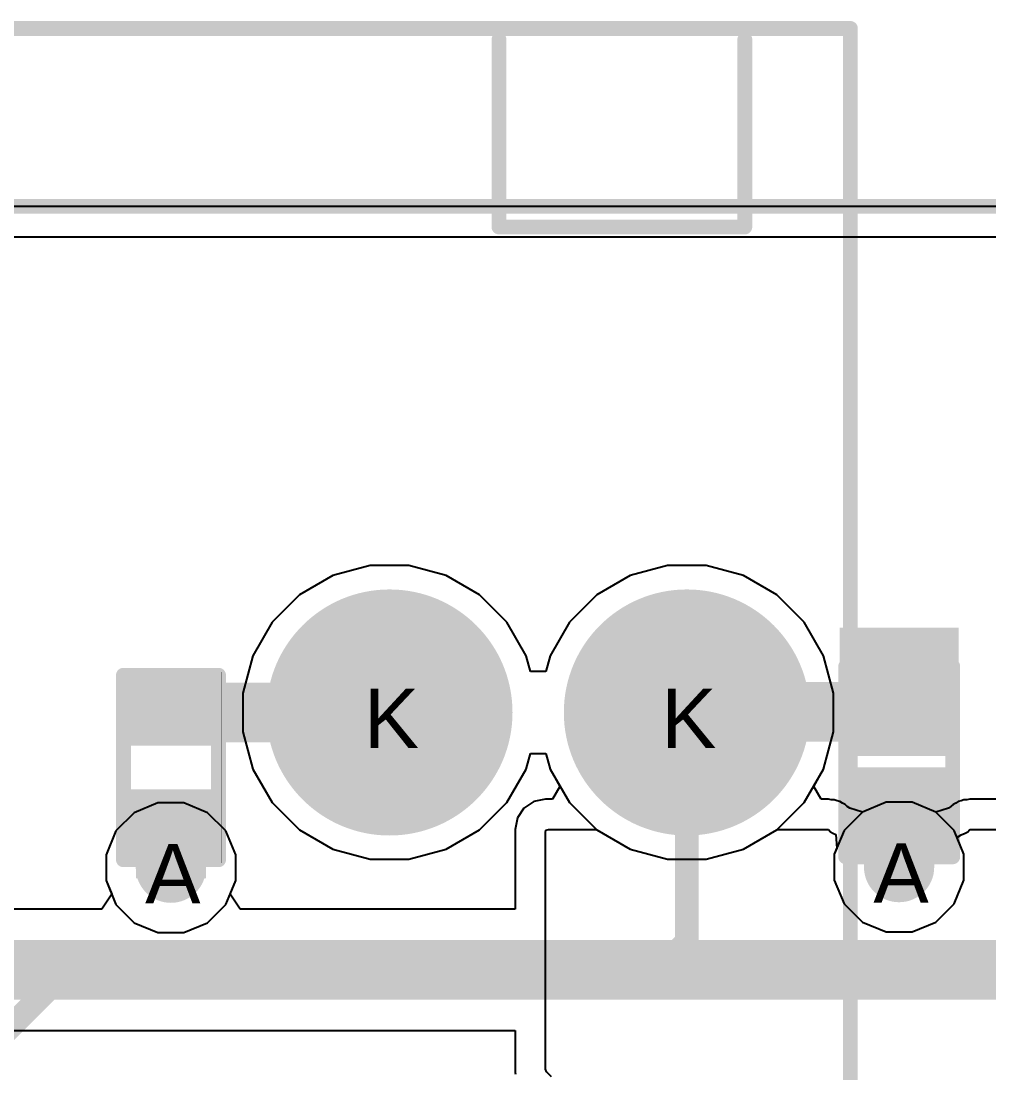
# Model space of a CAD drawing. Header units: inches. Extents: x 0 to 5271, y 0 to 5417.
# Drawn here: x 112.59 to 120.86, y 102.6 to 111.58 of the extents above; entities that cross this region are included whole.
import ezdxf

# ---------------------------------------------------------------- set-up
doc = ezdxf.new("R2010")
doc.units = ezdxf.units.IN
for name, color, linetype in [('Board_Outline', 216, 'Continuous'), ('Bottom Layer', 5, 'Continuous'), ('Bottom Overlay', 54, 'Continuous'), ('Bottom Paste', 16, 'Continuous'), ('Bottom Solder', 6, 'Continuous'), ('Drill Drawing', 1, 'Continuous'), ('L2_GND1', 16, 'Continuous'), ('L3_SIG1', 76, 'Continuous'), ('L4_PWR', 90, 'Continuous'), ('L5_GND2', 156, 'Continuous'), ('L6_SIG2', 130, 'Continuous'), ('L7_GND3', 216, 'Continuous'), ('Multi-Layer', 9, 'Continuous'), ('Pad Holes', 156, 'Continuous'), ('Top Layer', 1, 'Continuous'), ('Top Overlay', 2, 'Continuous'), ('Top Solder', 216, 'Continuous'), ('Via Holes', 16, 'Continuous')]:
    doc.layers.add(name, color=color, linetype=linetype)
doc.styles.add('Arial', font='', dxfattribs={"height": 0.2})
doc.styles.get('Arial').set_extended_font_data('Arial')

# ---------------------------------------------------------------- blocks, each defined once
blk = doc.blocks.new('R___0402_B_132')
at = {"layer": 'Bottom Layer'}
for points in [[(-0.2413, 0.3175), (-0.2413, -0.3175), (-0.6985, -0.3175), (-0.6985, 0.3175)], [(0.6985, 0.3175), (0.6985, -0.3175), (0.2413, -0.3175), (0.2413, 0.3175)]]:
    blk.add_hatch(color=5, dxfattribs=at).paths.add_polyline_path(points)
at = {"layer": 'Bottom Paste'}
for points in [[(-0.2413, 0.3175), (-0.2413, -0.3175), (-0.6985, -0.3175), (-0.6985, 0.3175)], [(0.6985, 0.3175), (0.6985, -0.3175), (0.2413, -0.3175), (0.2413, 0.3175)]]:
    blk.add_hatch(color=16, dxfattribs=at).paths.add_polyline_path(points)
at = {"layer": 'Bottom Solder'}
for points in [[(-0.1863, 0.3725), (-0.1863, -0.3725), (-0.7535, -0.3725), (-0.7535, 0.3725)], [(0.7535, 0.3725), (0.7535, -0.3725), (0.1863, -0.3725), (0.1863, 0.3725)]]:
    blk.add_hatch(color=6, dxfattribs=at).paths.add_polyline_path(points)
at = {"layer": 'Bottom Overlay'}
for points in [[(-0.7874, -0.4064, 0.127, 0.127, 0), (-0.7874, 0.4064, 0.127, 0.127, 0)], [(0.7874, 0.4064, 0.127, 0.127, 0), (-0.7874, 0.4064, 0.127, 0.127, 0)], [(0.7874, -0.4064, 0.127, 0.127, 0), (0.7874, 0.4064, 0.127, 0.127, 0)], [(0.8128, 0.4318, 0.00323, 0.00323, 0), (-0.8128, 0.4318, 0.00323, 0.00323, 0)], [(0.7874, -0.4064, 0.127, 0.127, 0), (-0.7874, -0.4064, 0.127, 0.127, 0)]]:
    blk.add_lwpolyline(points, format="xyseb", dxfattribs=at)
for points in [[(-0.8191, 0.4064, 0.0635, 0.0635, 1), (-0.7556, 0.4064, 0.0635, 0.0635, 1)], [(-0.8191, 0.4064, 0.0635, 0.0635, 1), (-0.7556, 0.4064, 0.0635, 0.0635, 1)], [(0.7557, 0.4064, 0.0635, 0.0635, 1), (0.8192, 0.4064, 0.0635, 0.0635, 1)], [(0.7557, 0.4064, 0.0635, 0.0635, 1), (0.8192, 0.4064, 0.0635, 0.0635, 1)], [(-0.8136, 0.4318, 0.00161, 0.00161, 1), (-0.812, 0.4318, 0.00161, 0.00161, 1)], [(0.812, 0.4318, 0.00161, 0.00161, 1), (0.8136, 0.4318, 0.00161, 0.00161, 1)], [(-0.8191, -0.4064, 0.0635, 0.0635, 1), (-0.7556, -0.4064, 0.0635, 0.0635, 1)], [(-0.8191, -0.4064, 0.0635, 0.0635, 1), (-0.7556, -0.4064, 0.0635, 0.0635, 1)], [(0.7557, -0.4064, 0.0635, 0.0635, 1), (0.8192, -0.4064, 0.0635, 0.0635, 1)], [(0.7557, -0.4064, 0.0635, 0.0635, 1), (0.8192, -0.4064, 0.0635, 0.0635, 1)]]:
    blk.add_lwpolyline(points, format="xyseb", close=True, dxfattribs=at)
blk = doc.blocks.new('HR911130C_519')
at = {"layer": 'Bottom Layer'}
h = blk.add_hatch(color=5, dxfattribs=at)
edge = h.paths.add_edge_path()
edge.add_arc((4.064, 6.9246), 1, 0, 360)
h = blk.add_hatch(color=5, dxfattribs=at)
edge = h.paths.add_edge_path()
edge.add_arc((6.604, 6.9246), 1, 0, 360)
at = {"layer": 'Bottom Solder'}
h = blk.add_hatch(color=6, dxfattribs=at)
edge = h.paths.add_edge_path()
edge.add_arc((4.064, 6.9246), 1.0508, 0, 360)
h = blk.add_hatch(color=6, dxfattribs=at)
edge = h.paths.add_edge_path()
edge.add_arc((6.604, 6.9246), 1.0508, 0, 360)
at = {"layer": 'L2_GND1'}
h = blk.add_hatch(color=16, dxfattribs=at)
edge = h.paths.add_edge_path()
edge.add_arc((4.064, 6.9246), 1, 0, 360)
h = blk.add_hatch(color=16, dxfattribs=at)
edge = h.paths.add_edge_path()
edge.add_arc((6.604, 6.9246), 1, 0, 360)
at = {"layer": 'L3_SIG1'}
h = blk.add_hatch(color=76, dxfattribs=at)
edge = h.paths.add_edge_path()
edge.add_arc((4.064, 6.9246), 1, 0, 360)
h = blk.add_hatch(color=76, dxfattribs=at)
edge = h.paths.add_edge_path()
edge.add_arc((6.604, 6.9246), 1, 0, 360)
at = {"layer": 'L4_PWR'}
h = blk.add_hatch(color=90, dxfattribs=at)
edge = h.paths.add_edge_path()
edge.add_arc((4.064, 6.9246), 1, 0, 360)
h = blk.add_hatch(color=90, dxfattribs=at)
edge = h.paths.add_edge_path()
edge.add_arc((6.604, 6.9246), 1, 0, 360)
at = {"layer": 'L5_GND2'}
h = blk.add_hatch(color=156, dxfattribs=at)
edge = h.paths.add_edge_path()
edge.add_arc((4.064, 6.9246), 1, 0, 360)
h = blk.add_hatch(color=156, dxfattribs=at)
edge = h.paths.add_edge_path()
edge.add_arc((6.604, 6.9246), 1, 0, 360)
at = {"layer": 'L6_SIG2'}
h = blk.add_hatch(color=130, dxfattribs=at)
edge = h.paths.add_edge_path()
edge.add_arc((4.064, 6.9246), 1, 0, 360)
h = blk.add_hatch(color=130, dxfattribs=at)
edge = h.paths.add_edge_path()
edge.add_arc((6.604, 6.9246), 1, 0, 360)
at = {"layer": 'L7_GND3'}
h = blk.add_hatch(color=216, dxfattribs=at)
edge = h.paths.add_edge_path()
edge.add_arc((4.064, 6.9246), 1, 0, 360)
h = blk.add_hatch(color=216, dxfattribs=at)
edge = h.paths.add_edge_path()
edge.add_arc((6.604, 6.9246), 1, 0, 360)
at = {"layer": 'Multi-Layer'}
h = blk.add_hatch(color=9, dxfattribs=at)
edge = h.paths.add_edge_path()
edge.add_arc((4.064, 6.9246), 1, 0, 360)
h = blk.add_hatch(color=9, dxfattribs=at)
edge = h.paths.add_edge_path()
edge.add_arc((6.604, 6.9246), 1, 0, 360)
at = {"layer": 'Pad Holes'}
h = blk.add_hatch(color=7, dxfattribs=at)
edge = h.paths.add_edge_path()
edge.add_arc((4.064, 6.9246), 0.6, 0, 360)
h = blk.add_hatch(color=7, dxfattribs=at)
edge = h.paths.add_edge_path()
edge.add_arc((6.604, 6.9246), 0.6, 0, 360)
at = {"layer": 'Top Layer'}
h = blk.add_hatch(color=1, dxfattribs=at)
edge = h.paths.add_edge_path()
edge.add_arc((4.064, 6.9246), 1, 0, 360)
h = blk.add_hatch(color=1, dxfattribs=at)
edge = h.paths.add_edge_path()
edge.add_arc((6.604, 6.9246), 1, 0, 360)
at = {"layer": 'Top Solder'}
h = blk.add_hatch(color=216, dxfattribs=at)
edge = h.paths.add_edge_path()
edge.add_arc((4.064, 6.9246), 1.0508, 0, 360)
h = blk.add_hatch(color=216, dxfattribs=at)
edge = h.paths.add_edge_path()
edge.add_arc((6.604, 6.9246), 1.0508, 0, 360)
at = {"layer": 'Top Overlay'}
for points in [[(-8.001, 12.7666, 0.127, 0.127, 0), (8.001, 12.7666, 0.127, 0.127, 0)], [(8.001, -8.5694, 0.127, 0.127, 0), (8.001, 12.7666, 0.127, 0.127, 0)], [(4.9992, 11.0714, 0.127, 0.127, 0), (4.9992, 12.6716, 0.127, 0.127, 0)], [(7.0993, 11.8715, 0.127, 0.127, 0), (7.0993, 12.6716, 0.127, 0.127, 0)], [(7.0993, 11.0714, 0.127, 0.127, 0), (7.0993, 11.8715, 0.127, 0.127, 0)], [(4.9992, 11.0714, 0.127, 0.127, 0), (7.0993, 11.0714, 0.127, 0.127, 0)]]:
    blk.add_lwpolyline(points, format="xyseb", dxfattribs=at)
for points in [[(7.9692, 12.7666, 0.0635, 0.0635, 1), (8.0327, 12.7666, 0.0635, 0.0635, 1)], [(7.9692, 12.7666, 0.0635, 0.0635, 1), (8.0327, 12.7666, 0.0635, 0.0635, 1)], [(4.9675, 12.6716, 0.0635, 0.0635, 1), (5.031, 12.6716, 0.0635, 0.0635, 1)], [(7.0675, 12.6716, 0.0635, 0.0635, 1), (7.131, 12.6716, 0.0635, 0.0635, 1)], [(7.0675, 11.8715, 0.0635, 0.0635, 1), (7.131, 11.8715, 0.0635, 0.0635, 1)], [(7.0675, 11.8715, 0.0635, 0.0635, 1), (7.131, 11.8715, 0.0635, 0.0635, 1)], [(4.9675, 11.0714, 0.0635, 0.0635, 1), (5.031, 11.0714, 0.0635, 0.0635, 1)], [(4.9675, 11.0714, 0.0635, 0.0635, 1), (5.031, 11.0714, 0.0635, 0.0635, 1)], [(7.0675, 11.0714, 0.0635, 0.0635, 1), (7.131, 11.0714, 0.0635, 0.0635, 1)], [(7.0675, 11.0714, 0.0635, 0.0635, 1), (7.131, 11.0714, 0.0635, 0.0635, 1)]]:
    blk.add_lwpolyline(points, format="xyseb", close=True, dxfattribs=at)
blk = doc.blocks.new('DFN1006_2L__B_550')
at = {"layer": 'Bottom Layer'}
for points in [[(-0.7, 0.33), (-0.15, 0.33), (-0.15, -0.33), (-0.7, -0.33)], [(0.15, 0.33), (0.7, 0.33), (0.7, -0.33), (0.15, -0.33)]]:
    blk.add_hatch(color=5, dxfattribs=at).paths.add_polyline_path(points)
at = {"layer": 'Bottom Overlay'}
blk.add_hatch(color=54, dxfattribs=at).paths.add_polyline_path([(-1.1435, -0.5082), (-0.8133, -0.5082), (-0.8133, 0.5078), (-1.1435, 0.5078)])
at = {"layer": 'Bottom Paste'}
for points in [[(-0.7, 0.33), (-0.15, 0.33), (-0.15, -0.33), (-0.7, -0.33)], [(0.15, 0.33), (0.7, 0.33), (0.7, -0.33), (0.15, -0.33)]]:
    blk.add_hatch(color=16, dxfattribs=at).paths.add_polyline_path(points)
at = {"layer": 'Bottom Solder'}
for points in [[(-0.8016, 0.4316), (-0.0484, 0.4316), (-0.0484, -0.4316), (-0.8016, -0.4316)], [(0.0484, 0.4316), (0.8016, 0.4316), (0.8016, -0.4316), (0.0484, -0.4316)]]:
    blk.add_hatch(color=6, dxfattribs=at).paths.add_polyline_path(points)
at = {"layer": 'Bottom Overlay'}
for points in [[(0.8128, 0.4572, 0.127, 0.127, 0), (-0.8128, 0.4572, 0.127, 0.127, 0)], [(-0.8128, -0.4572, 0.127, 0.127, 0), (-0.8128, 0.4572, 0.127, 0.127, 0)], [(0.8128, -0.4572, 0.127, 0.127, 0), (0.8128, 0.4572, 0.127, 0.127, 0)], [(0.8128, -0.4572, 0.127, 0.127, 0), (-0.8128, -0.4572, 0.127, 0.127, 0)]]:
    blk.add_lwpolyline(points, format="xyseb", dxfattribs=at)
for points in [[(-0.8446, 0.4572, 0.0635, 0.0635, 1), (-0.7811, 0.4572, 0.0635, 0.0635, 1)], [(-0.8446, 0.4572, 0.0635, 0.0635, 1), (-0.7811, 0.4572, 0.0635, 0.0635, 1)], [(0.781, 0.4572, 0.0635, 0.0635, 1), (0.8445, 0.4572, 0.0635, 0.0635, 1)], [(0.781, 0.4572, 0.0635, 0.0635, 1), (0.8445, 0.4572, 0.0635, 0.0635, 1)], [(-0.8446, -0.4572, 0.0635, 0.0635, 1), (-0.7811, -0.4572, 0.0635, 0.0635, 1)], [(-0.8446, -0.4572, 0.0635, 0.0635, 1), (-0.7811, -0.4572, 0.0635, 0.0635, 1)], [(0.781, -0.4572, 0.0635, 0.0635, 1), (0.8445, -0.4572, 0.0635, 0.0635, 1)], [(0.781, -0.4572, 0.0635, 0.0635, 1), (0.8445, -0.4572, 0.0635, 0.0635, 1)]]:
    blk.add_lwpolyline(points, format="xyseb", close=True, dxfattribs=at)

msp = doc.modelspace()

# ---------------------------------------------------------------- hatches: boundary and pattern name
at = {"layer": 'Bottom Layer'}
for points in [[(119.791, 104.3568), (120.39, 104.3568), (120.39, 104.8326), (119.791, 104.8326)], [(113.5704, 104.2617), (114.1694, 104.2617), (114.1694, 104.7376), (113.5704, 104.7376)]]:
    msp.add_hatch(color=5, dxfattribs=at).paths.add_polyline_path(points)
h = msp.add_hatch(color=5, dxfattribs=at)
edge = h.paths.add_edge_path()
edge.add_arc((113.8697, 104.3515), 0.3, 0, 360)
h = msp.add_hatch(color=5, dxfattribs=at)
edge = h.paths.add_edge_path()
edge.add_arc((120.0903, 104.3567), 0.3, 0, 360)
at = {"layer": 'L2_GND1'}
h = msp.add_hatch(color=16, dxfattribs=at)
edge = h.paths.add_edge_path()
edge.add_arc((113.8697, 104.3515), 0.3, 0, 360)
h = msp.add_hatch(color=16, dxfattribs=at)
edge = h.paths.add_edge_path()
edge.add_arc((120.0903, 104.3567), 0.3, 0, 360)
at = {"layer": 'L3_SIG1'}
h = msp.add_hatch(color=76, dxfattribs=at)
edge = h.paths.add_edge_path()
edge.add_arc((113.8697, 104.3515), 0.3, 0, 360)
h = msp.add_hatch(color=76, dxfattribs=at)
edge = h.paths.add_edge_path()
edge.add_arc((120.0903, 104.3567), 0.3, 0, 360)
at = {"layer": 'L4_PWR'}
h = msp.add_hatch(color=90, dxfattribs=at)
edge = h.paths.add_edge_path()
edge.add_arc((113.8697, 104.3515), 0.3, 0, 360)
h = msp.add_hatch(color=90, dxfattribs=at)
edge = h.paths.add_edge_path()
edge.add_arc((120.0903, 104.3567), 0.3, 0, 360)
at = {"layer": 'L5_GND2'}
h = msp.add_hatch(color=156, dxfattribs=at)
edge = h.paths.add_edge_path()
edge.add_arc((113.8697, 104.3515), 0.3, 0, 360)
h = msp.add_hatch(color=156, dxfattribs=at)
edge = h.paths.add_edge_path()
edge.add_arc((120.0903, 104.3567), 0.3, 0, 360)
at = {"layer": 'L6_SIG2'}
h = msp.add_hatch(color=130, dxfattribs=at)
edge = h.paths.add_edge_path()
edge.add_arc((113.8697, 104.3515), 0.3, 0, 360)
h = msp.add_hatch(color=130, dxfattribs=at)
edge = h.paths.add_edge_path()
edge.add_arc((120.0903, 104.3567), 0.3, 0, 360)
at = {"layer": 'L7_GND3'}
h = msp.add_hatch(color=216, dxfattribs=at)
edge = h.paths.add_edge_path()
edge.add_arc((113.8697, 104.3515), 0.3, 0, 360)
h = msp.add_hatch(color=216, dxfattribs=at)
edge = h.paths.add_edge_path()
edge.add_arc((120.0903, 104.3567), 0.3, 0, 360)
at = {"layer": 'Top Layer'}
h = msp.add_hatch(color=1, dxfattribs=at)
edge = h.paths.add_edge_path()
edge.add_arc((113.8697, 104.3515), 0.3, 0, 360)
h = msp.add_hatch(color=1, dxfattribs=at)
edge = h.paths.add_edge_path()
edge.add_arc((120.0903, 104.3567), 0.3, 0, 360)
at = {"layer": 'Via Holes'}
h = msp.add_hatch(color=7, dxfattribs=at)
edge = h.paths.add_edge_path()
edge.add_arc((113.8697, 104.3515), 0.15, 0, 360)
h = msp.add_hatch(color=7, dxfattribs=at)
edge = h.paths.add_edge_path()
edge.add_arc((120.0903, 104.3567), 0.15, 0, 360)

# ---------------------------------------------------------------- linework, layer by layer
at = {"layer": 'Board_Outline'}
msp.add_lwpolyline([(0, 110, 0.127, 0.127, 0), (150, 110, 0.127, 0.127, 0)], format="xyseb", dxfattribs=at)
at = {"layer": 'Bottom Layer'}
msp.add_line((139.395, 110), (103.0075, 110), dxfattribs=at)
for points in [[(113.8706, 105.6774, 0.508, 0.508, 0), (115.7372, 105.6774, 0.508, 0.508, 0)], [(118.2824, 105.6826, 0.508, 0.508, 0), (120.0912, 105.6826, 0.508, 0.508, 0)]]:
    msp.add_lwpolyline(points, format="xyseb", dxfattribs=at)
for points in [[(113.7436, 105.6774, 0.254, 0.254, 1), (113.9976, 105.6774, 0.254, 0.254, 1)], [(115.6102, 105.6774, 0.254, 0.254, 1), (115.8642, 105.6774, 0.254, 0.254, 1)], [(118.1554, 105.6826, 0.254, 0.254, 1), (118.4094, 105.6826, 0.254, 0.254, 1)], [(119.9642, 105.6826, 0.254, 0.254, 1), (120.2182, 105.6826, 0.254, 0.254, 1)]]:
    msp.add_lwpolyline(points, format="xyseb", close=True, dxfattribs=at)
at = {"layer": 'L2_GND1'}
for p, q in [((78.295, 109.741), (149.741, 109.741)), ((115.5721, 106.9314), (115.2532, 106.8459)), ((115.9023, 106.9314), (115.5721, 106.9314)), ((116.2212, 106.8459), (115.9023, 106.9314)), ((118.1121, 106.9314), (117.7932, 106.8459)), ((118.4423, 106.9314), (118.1121, 106.9314)), ((118.7612, 106.8459), (118.4423, 106.9314)), ((115.2532, 106.8459), (114.9672, 106.6808)), ((116.5072, 106.6808), (116.2212, 106.8459)), ((117.7932, 106.8459), (117.5072, 106.6808)), ((119.0472, 106.6808), (118.7612, 106.8459)), ((114.9672, 106.6808), (114.7337, 106.4473)), ((116.7406, 106.4473), (116.5072, 106.6808)), ((117.5072, 106.6808), (117.2737, 106.4473)), ((119.2806, 106.4473), (119.0472, 106.6808)), ((114.7337, 106.4473), (114.5686, 106.1614)), ((116.9057, 106.1614), (116.7406, 106.4473)), ((117.2737, 106.4473), (117.1086, 106.1614)), ((119.4457, 106.1614), (119.2806, 106.4473)), ((114.5686, 106.1614), (114.4832, 105.8425)), ((116.9414, 106.0281), (116.9057, 106.1614)), ((117.1086, 106.1614), (117.0729, 106.0281)), ((119.5312, 105.8425), (119.4457, 106.1614)), ((117.0729, 106.0281), (116.9414, 106.0281)), ((114.4832, 105.8425), (114.4832, 105.5123)), ((119.5312, 105.5123), (119.5312, 105.8425)), ((114.4832, 105.5123), (114.5686, 105.1933)), ((119.4457, 105.1933), (119.5312, 105.5123)), ((116.9057, 105.1933), (116.9414, 105.3266)), ((116.9414, 105.3266), (117.0729, 105.3266)), ((117.0729, 105.3266), (117.1086, 105.1933)), ((114.5686, 105.1933), (114.7337, 104.9074)), ((116.7406, 104.9074), (116.9057, 105.1933)), ((117.1086, 105.1933), (117.2737, 104.9074)), ((119.2806, 104.9074), (119.4457, 105.1933)), ((113.7595, 104.9055), (113.5559, 104.8211)), ((113.9799, 104.9055), (113.7595, 104.9055)), ((114.1835, 104.8211), (113.9799, 104.9055)), ((114.7337, 104.9074), (114.9672, 104.6739)), ((116.5072, 104.6739), (116.7406, 104.9074)), ((117.2737, 104.9074), (117.5072, 104.6739)), ((119.0472, 104.6739), (119.2806, 104.9074)), ((119.9801, 104.9107), (119.7765, 104.8264)), ((120.2005, 104.9107), (119.9801, 104.9107)), ((120.4041, 104.8264), (120.2005, 104.9107)), ((113.5559, 104.8211), (113.4001, 104.6653)), ((114.3394, 104.6653), (114.1835, 104.8211)), ((119.7765, 104.8264), (119.6207, 104.6706)), ((120.56, 104.6706), (120.4041, 104.8264)), ((114.9672, 104.6739), (115.2532, 104.5088)), ((116.2212, 104.5088), (116.5072, 104.6739)), ((117.5072, 104.6739), (117.7932, 104.5088)), ((118.7612, 104.5088), (119.0472, 104.6739)), ((119.6207, 104.6706), (119.5363, 104.4669)), ((120.6443, 104.4669), (120.56, 104.6706)), ((113.4001, 104.6653), (113.3157, 104.4617)), ((114.4237, 104.4617), (114.3394, 104.6653)), ((115.2532, 104.5088), (115.5721, 104.4234)), ((115.9023, 104.4234), (116.2212, 104.5088)), ((117.7932, 104.5088), (118.1121, 104.4234)), ((118.4423, 104.4234), (118.7612, 104.5088)), ((113.3157, 104.4617), (113.3157, 104.2413)), ((114.4237, 104.2413), (114.4237, 104.4617)), ((115.5721, 104.4234), (115.9023, 104.4234)), ((118.1121, 104.4234), (118.4423, 104.4234)), ((119.5363, 104.4669), (119.5363, 104.2465)), ((120.6443, 104.2465), (120.6443, 104.4669)), ((113.3157, 104.2413), (113.4001, 104.0377)), ((114.3394, 104.0377), (114.4237, 104.2413)), ((119.5363, 104.2465), (119.6207, 104.0429)), ((120.56, 104.0429), (120.6443, 104.2465)), ((119.6207, 104.0429), (119.7765, 103.8871)), ((120.4041, 103.8871), (120.56, 104.0429)), ((113.4001, 104.0377), (113.5559, 103.8818)), ((114.1835, 103.8818), (114.3394, 104.0377)), ((113.5559, 103.8818), (113.7595, 103.7975)), ((113.9799, 103.7975), (114.1835, 103.8818)), ((119.7765, 103.8871), (119.9801, 103.8027)), ((120.2005, 103.8027), (120.4041, 103.8871)), ((113.7595, 103.7975), (113.9799, 103.7975)), ((119.9801, 103.8027), (120.2005, 103.8027))]:
    msp.add_line(p, q, dxfattribs=at)
at = {"layer": 'L3_SIG1'}
for p, q in [((77.4586, 109.741), (149.741, 109.741)), ((115.5721, 106.9314), (115.2532, 106.8459)), ((115.9023, 106.9314), (115.5721, 106.9314)), ((116.2212, 106.8459), (115.9023, 106.9314)), ((118.1121, 106.9314), (117.7932, 106.8459)), ((118.4423, 106.9314), (118.1121, 106.9314)), ((118.7612, 106.8459), (118.4423, 106.9314)), ((115.2532, 106.8459), (114.9672, 106.6808)), ((116.5072, 106.6808), (116.2212, 106.8459)), ((117.7932, 106.8459), (117.5072, 106.6808)), ((119.0472, 106.6808), (118.7612, 106.8459)), ((114.9672, 106.6808), (114.7337, 106.4473)), ((116.7406, 106.4473), (116.5072, 106.6808)), ((117.5072, 106.6808), (117.2737, 106.4473)), ((119.2806, 106.4473), (119.0472, 106.6808)), ((114.7337, 106.4473), (114.5686, 106.1614)), ((116.9057, 106.1614), (116.7406, 106.4473)), ((117.2737, 106.4473), (117.1086, 106.1614)), ((119.4457, 106.1614), (119.2806, 106.4473)), ((114.5686, 106.1614), (114.4832, 105.8425)), ((116.9414, 106.0281), (116.9057, 106.1614)), ((117.1086, 106.1614), (117.0729, 106.0281)), ((119.5312, 105.8425), (119.4457, 106.1614)), ((117.0729, 106.0281), (116.9414, 106.0281)), ((114.4832, 105.8425), (114.4832, 105.5123)), ((119.5312, 105.5123), (119.5312, 105.8425)), ((114.4832, 105.5123), (114.5686, 105.1933)), ((119.4457, 105.1933), (119.5312, 105.5123)), ((116.9057, 105.1933), (116.9414, 105.3266)), ((116.9414, 105.3266), (117.0729, 105.3266)), ((117.0729, 105.3266), (117.1086, 105.1933)), ((114.5686, 105.1933), (114.7337, 104.9074)), ((116.7406, 104.9074), (116.9057, 105.1933)), ((117.1086, 105.1933), (117.2737, 104.9074)), ((119.2806, 104.9074), (119.4457, 105.1933)), ((114.7337, 104.9074), (114.9672, 104.6739)), ((116.5072, 104.6739), (116.7406, 104.9074)), ((117.2737, 104.9074), (117.5072, 104.6739)), ((119.0472, 104.6739), (119.2806, 104.9074)), ((114.9672, 104.6739), (115.2532, 104.5088)), ((116.2212, 104.5088), (116.5072, 104.6739)), ((117.5072, 104.6739), (117.7932, 104.5088)), ((118.7612, 104.5088), (119.0472, 104.6739)), ((115.2532, 104.5088), (115.5721, 104.4234)), ((115.9023, 104.4234), (116.2212, 104.5088)), ((117.7932, 104.5088), (118.1121, 104.4234)), ((118.4423, 104.4234), (118.7612, 104.5088)), ((115.5721, 104.4234), (115.9023, 104.4234)), ((118.1121, 104.4234), (118.4423, 104.4234))]:
    msp.add_line(p, q, dxfattribs=at)
at = {"layer": 'L4_PWR'}
for p, q in [((79.2664, 109.741), (149.741, 109.741)), ((115.5721, 106.9314), (115.2532, 106.8459)), ((115.9023, 106.9314), (115.5721, 106.9314)), ((116.2212, 106.8459), (115.9023, 106.9314)), ((118.1121, 106.9314), (117.7932, 106.8459)), ((118.4423, 106.9314), (118.1121, 106.9314)), ((118.7612, 106.8459), (118.4423, 106.9314)), ((115.2532, 106.8459), (114.9672, 106.6808)), ((116.5072, 106.6808), (116.2212, 106.8459)), ((117.7932, 106.8459), (117.5072, 106.6808)), ((119.0472, 106.6808), (118.7612, 106.8459)), ((114.9672, 106.6808), (114.7337, 106.4473)), ((116.7406, 106.4473), (116.5072, 106.6808)), ((117.5072, 106.6808), (117.2737, 106.4473)), ((119.2806, 106.4473), (119.0472, 106.6808)), ((114.7337, 106.4473), (114.5686, 106.1614)), ((116.9057, 106.1614), (116.7406, 106.4473)), ((117.2737, 106.4473), (117.1086, 106.1614)), ((119.4457, 106.1614), (119.2806, 106.4473)), ((114.5686, 106.1614), (114.4832, 105.8425)), ((116.9414, 106.0281), (116.9057, 106.1614)), ((117.1086, 106.1614), (117.0729, 106.0281)), ((119.5312, 105.8425), (119.4457, 106.1614)), ((117.0729, 106.0281), (116.9414, 106.0281)), ((114.4832, 105.8425), (114.4832, 105.5123)), ((119.5312, 105.5123), (119.5312, 105.8425)), ((114.4832, 105.5123), (114.5686, 105.1933)), ((119.4457, 105.1933), (119.5312, 105.5123)), ((116.9057, 105.1933), (116.9414, 105.3266)), ((116.9414, 105.3266), (117.0729, 105.3266)), ((117.0729, 105.3266), (117.1086, 105.1933)), ((114.5686, 105.1933), (114.7337, 104.9074)), ((116.7406, 104.9074), (116.9057, 105.1933)), ((117.1086, 105.1933), (117.1935, 105.0463)), ((119.3608, 105.0463), (119.4457, 105.1933)), ((117.1935, 105.0463), (117.13, 104.9363)), ((119.4243, 104.9363), (119.3608, 105.0463)), ((113.7595, 104.9055), (113.5559, 104.8211)), ((113.9799, 104.9055), (113.7595, 104.9055)), ((114.1835, 104.8211), (113.9799, 104.9055)), ((114.7337, 104.9074), (114.9672, 104.6739)), ((116.5072, 104.6739), (116.7406, 104.9074)), ((116.8855, 104.8605), (116.8293, 104.7765)), ((116.9695, 104.9166), (116.8855, 104.8605)), ((117.0686, 104.9363), (116.9695, 104.9166)), ((117.13, 104.9363), (117.0686, 104.9363)), ((119.486, 104.9363), (119.4243, 104.9363)), ((119.511, 104.9314), (119.486, 104.9363)), ((119.5366, 104.9314), (119.511, 104.9314)), ((119.5601, 104.9216), (119.5366, 104.9314)), ((119.5851, 104.9166), (119.5601, 104.9216)), ((119.6063, 104.9025), (119.5851, 104.9166)), ((119.6299, 104.8927), (119.6063, 104.9025)), ((119.6479, 104.8747), (119.6299, 104.8927)), ((119.6691, 104.8605), (119.6479, 104.8747)), ((119.7765, 104.8264), (119.6691, 104.8605)), ((119.9801, 104.9107), (119.7765, 104.8264)), ((120.2005, 104.9107), (119.9801, 104.9107)), ((120.4041, 104.8264), (120.2005, 104.9107)), ((120.5115, 104.8605), (120.4041, 104.8264)), ((120.5323, 104.8744), (120.5115, 104.8605)), ((120.5341, 104.876), (120.5323, 104.8744)), ((120.5508, 104.8927), (120.5341, 104.876)), ((120.5743, 104.9025), (120.5508, 104.8927)), ((120.5955, 104.9166), (120.5743, 104.9025)), ((120.6205, 104.9216), (120.5955, 104.9166)), ((120.6441, 104.9314), (120.6205, 104.9216)), ((120.6696, 104.9314), (120.6441, 104.9314)), ((120.6946, 104.9363), (120.6696, 104.9314)), ((122.7162, 104.9363), (120.6946, 104.9363)), ((113.5559, 104.8211), (113.4001, 104.6653)), ((114.3394, 104.6653), (114.1835, 104.8211)), ((116.8293, 104.7765), (116.8096, 104.6774)), ((114.9672, 104.6739), (115.2532, 104.5088)), ((116.2212, 104.5088), (116.5072, 104.6739)), ((116.8096, 104.6774), (116.8096, 103.9976)), ((117.0686, 104.6519), (117.0728, 104.6731)), ((117.0728, 104.6731), (117.0941, 104.6774)), ((117.0941, 104.6774), (117.5038, 104.6774)), ((117.5038, 104.6774), (117.5072, 104.6739)), ((117.5072, 104.6739), (117.7932, 104.5088)), ((118.7612, 104.5088), (119.0472, 104.6739)), ((119.0472, 104.6739), (119.0506, 104.6774)), ((119.0506, 104.6774), (119.486, 104.6774)), ((119.486, 104.6774), (119.486, 104.6774)), ((119.486, 104.6774), (119.504, 104.6593)), ((120.6762, 104.6591), (120.6909, 104.6737)), ((120.6909, 104.6737), (120.6968, 104.6774)), ((120.6968, 104.6774), (123.09, 104.6774)), ((113.4001, 104.6653), (113.3157, 104.4617)), ((114.4237, 104.4617), (114.3394, 104.6653)), ((117.0686, 102.9616), (117.0686, 104.6519)), ((119.504, 104.6593), (119.5253, 104.6452)), ((119.5253, 104.6452), (119.5488, 104.6354)), ((119.5488, 104.6354), (119.5572, 104.5174)), ((120.5865, 104.6065), (120.5899, 104.6137)), ((120.6443, 104.4669), (120.5865, 104.6065)), ((120.5899, 104.6137), (120.6218, 104.6312)), ((120.6218, 104.6312), (120.6554, 104.6452)), ((120.6554, 104.6452), (120.6762, 104.6591)), ((115.2532, 104.5088), (115.5721, 104.4234)), ((115.9023, 104.4234), (116.2212, 104.5088)), ((117.7932, 104.5088), (118.1121, 104.4234)), ((118.4423, 104.4234), (118.7612, 104.5088)), ((119.5572, 104.5174), (119.5363, 104.4669)), ((113.3157, 104.4617), (113.3157, 104.2413)), ((114.4237, 104.2413), (114.4237, 104.4617)), ((115.5721, 104.4234), (115.9023, 104.4234)), ((118.1121, 104.4234), (118.4423, 104.4234)), ((119.5363, 104.4669), (119.5363, 104.2465)), ((120.6443, 104.2465), (120.6443, 104.4669)), ((113.3157, 104.2413), (113.3641, 104.1246)), ((114.3754, 104.1246), (114.4237, 104.2413)), ((119.5363, 104.2465), (119.6207, 104.0429)), ((120.56, 104.0429), (120.6443, 104.2465)), ((113.3641, 104.1246), (113.2792, 103.9976)), ((114.4602, 103.9976), (114.3754, 104.1246)), ((119.6207, 104.0429), (119.7765, 103.8871)), ((120.4041, 103.8871), (120.56, 104.0429)), ((113.2792, 103.9976), (110.0654, 103.9976)), ((116.8096, 103.9976), (114.4602, 103.9976)), ((119.7765, 103.8871), (119.9801, 103.8027)), ((120.2005, 103.8027), (120.4041, 103.8871)), ((119.9801, 103.8027), (120.2005, 103.8027)), ((103.9838, 102.9616), (116.8096, 102.9616)), ((116.8096, 102.9616), (116.8096, 102.602)), ((117.0686, 102.6314), (117.0686, 102.9616)), ((116.8096, 102.602), (116.8121, 102.5894)), ((117.0773, 102.6083), (117.0686, 102.6314)), ((117.1216, 102.5665), (117.0773, 102.6083))]:
    msp.add_line(p, q, dxfattribs=at)
msp.add_lwpolyline([(103.9838, 103.4796, 0.508, 0.508, 0), (121.2731, 103.4796, 0.508, 0.508, 0)], format="xyseb", dxfattribs=at)
at = {"layer": 'L5_GND2'}
for p, q in [((77.4586, 109.741), (149.741, 109.741)), ((115.5721, 106.9314), (115.2532, 106.8459)), ((115.9023, 106.9314), (115.5721, 106.9314)), ((116.2212, 106.8459), (115.9023, 106.9314)), ((118.1121, 106.9314), (117.7932, 106.8459)), ((118.4423, 106.9314), (118.1121, 106.9314)), ((118.7612, 106.8459), (118.4423, 106.9314)), ((115.2532, 106.8459), (114.9672, 106.6808)), ((116.5072, 106.6808), (116.2212, 106.8459)), ((117.7932, 106.8459), (117.5072, 106.6808)), ((119.0472, 106.6808), (118.7612, 106.8459)), ((114.9672, 106.6808), (114.7337, 106.4473)), ((116.7406, 106.4473), (116.5072, 106.6808)), ((117.5072, 106.6808), (117.2737, 106.4473)), ((119.2806, 106.4473), (119.0472, 106.6808)), ((114.7337, 106.4473), (114.5686, 106.1614)), ((116.9057, 106.1614), (116.7406, 106.4473)), ((117.2737, 106.4473), (117.1086, 106.1614)), ((119.4457, 106.1614), (119.2806, 106.4473)), ((114.5686, 106.1614), (114.4832, 105.8425)), ((116.9414, 106.0281), (116.9057, 106.1614)), ((117.1086, 106.1614), (117.0729, 106.0281)), ((119.5312, 105.8425), (119.4457, 106.1614)), ((117.0729, 106.0281), (116.9414, 106.0281)), ((114.4832, 105.8425), (114.4832, 105.5123)), ((119.5312, 105.5123), (119.5312, 105.8425)), ((114.4832, 105.5123), (114.5686, 105.1933)), ((119.4457, 105.1933), (119.5312, 105.5123)), ((116.9057, 105.1933), (116.9414, 105.3266)), ((116.9414, 105.3266), (117.0729, 105.3266)), ((117.0729, 105.3266), (117.1086, 105.1933)), ((114.5686, 105.1933), (114.7337, 104.9074)), ((116.7406, 104.9074), (116.9057, 105.1933)), ((117.1086, 105.1933), (117.2737, 104.9074)), ((119.2806, 104.9074), (119.4457, 105.1933)), ((114.7337, 104.9074), (114.9672, 104.6739)), ((116.5072, 104.6739), (116.7406, 104.9074)), ((117.2737, 104.9074), (117.5072, 104.6739)), ((119.0472, 104.6739), (119.2806, 104.9074)), ((114.9672, 104.6739), (115.2532, 104.5088)), ((116.2212, 104.5088), (116.5072, 104.6739)), ((117.5072, 104.6739), (117.7932, 104.5088)), ((118.7612, 104.5088), (119.0472, 104.6739)), ((115.2532, 104.5088), (115.5721, 104.4234)), ((115.9023, 104.4234), (116.2212, 104.5088)), ((117.7932, 104.5088), (118.1121, 104.4234)), ((118.4423, 104.4234), (118.7612, 104.5088)), ((115.5721, 104.4234), (115.9023, 104.4234)), ((118.1121, 104.4234), (118.4423, 104.4234))]:
    msp.add_line(p, q, dxfattribs=at)
at = {"layer": 'L6_SIG2'}
for p, q in [((77.4586, 109.741), (149.741, 109.741)), ((115.5721, 106.9314), (115.2532, 106.8459)), ((115.9023, 106.9314), (115.5721, 106.9314)), ((116.2212, 106.8459), (115.9023, 106.9314)), ((118.1121, 106.9314), (117.7932, 106.8459)), ((118.4423, 106.9314), (118.1121, 106.9314)), ((118.7612, 106.8459), (118.4423, 106.9314)), ((115.2532, 106.8459), (114.9672, 106.6808)), ((116.5072, 106.6808), (116.2212, 106.8459)), ((117.7932, 106.8459), (117.5072, 106.6808)), ((119.0472, 106.6808), (118.7612, 106.8459)), ((114.9672, 106.6808), (114.7337, 106.4473)), ((116.7406, 106.4473), (116.5072, 106.6808)), ((117.5072, 106.6808), (117.2737, 106.4473)), ((119.2806, 106.4473), (119.0472, 106.6808)), ((114.7337, 106.4473), (114.5686, 106.1614)), ((116.9057, 106.1614), (116.7406, 106.4473)), ((117.2737, 106.4473), (117.1086, 106.1614)), ((119.4457, 106.1614), (119.2806, 106.4473)), ((114.5686, 106.1614), (114.4832, 105.8425)), ((116.9414, 106.0281), (116.9057, 106.1614)), ((117.1086, 106.1614), (117.0729, 106.0281)), ((119.5312, 105.8425), (119.4457, 106.1614)), ((117.0729, 106.0281), (116.9414, 106.0281)), ((114.4832, 105.8425), (114.4832, 105.5123)), ((119.5312, 105.5123), (119.5312, 105.8425)), ((114.4832, 105.5123), (114.5686, 105.1933)), ((119.4457, 105.1933), (119.5312, 105.5123)), ((116.9057, 105.1933), (116.9414, 105.3266)), ((116.9414, 105.3266), (117.0729, 105.3266)), ((117.0729, 105.3266), (117.1086, 105.1933)), ((114.5686, 105.1933), (114.7337, 104.9074)), ((116.7406, 104.9074), (116.9057, 105.1933)), ((117.1086, 105.1933), (117.2737, 104.9074)), ((119.2806, 104.9074), (119.4457, 105.1933)), ((114.7337, 104.9074), (114.9672, 104.6739)), ((116.5072, 104.6739), (116.7406, 104.9074)), ((117.2737, 104.9074), (117.5072, 104.6739)), ((119.0472, 104.6739), (119.2806, 104.9074)), ((114.9672, 104.6739), (115.2532, 104.5088)), ((116.2212, 104.5088), (116.5072, 104.6739)), ((117.5072, 104.6739), (117.7932, 104.5088)), ((118.7612, 104.5088), (119.0472, 104.6739)), ((115.2532, 104.5088), (115.5721, 104.4234)), ((115.9023, 104.4234), (116.2212, 104.5088)), ((117.7932, 104.5088), (118.1121, 104.4234)), ((118.4423, 104.4234), (118.7612, 104.5088)), ((115.5721, 104.4234), (115.9023, 104.4234)), ((118.1121, 104.4234), (118.4423, 104.4234))]:
    msp.add_line(p, q, dxfattribs=at)
at = {"layer": 'L7_GND3'}
for p, q in [((77.4586, 109.741), (149.741, 109.741)), ((115.5721, 106.9314), (115.2532, 106.8459)), ((115.9023, 106.9314), (115.5721, 106.9314)), ((116.2212, 106.8459), (115.9023, 106.9314)), ((118.1121, 106.9314), (117.7932, 106.8459)), ((118.4423, 106.9314), (118.1121, 106.9314)), ((118.7612, 106.8459), (118.4423, 106.9314)), ((115.2532, 106.8459), (114.9672, 106.6808)), ((116.5072, 106.6808), (116.2212, 106.8459)), ((117.7932, 106.8459), (117.5072, 106.6808)), ((119.0472, 106.6808), (118.7612, 106.8459)), ((114.9672, 106.6808), (114.7337, 106.4473)), ((116.7406, 106.4473), (116.5072, 106.6808)), ((117.5072, 106.6808), (117.2737, 106.4473)), ((119.2806, 106.4473), (119.0472, 106.6808)), ((114.7337, 106.4473), (114.5686, 106.1614)), ((116.9057, 106.1614), (116.7406, 106.4473)), ((117.2737, 106.4473), (117.1086, 106.1614)), ((119.4457, 106.1614), (119.2806, 106.4473)), ((114.5686, 106.1614), (114.4832, 105.8425)), ((116.9414, 106.0281), (116.9057, 106.1614)), ((117.1086, 106.1614), (117.0729, 106.0281)), ((119.5312, 105.8425), (119.4457, 106.1614)), ((117.0729, 106.0281), (116.9414, 106.0281)), ((114.4832, 105.8425), (114.4832, 105.5123)), ((119.5312, 105.5123), (119.5312, 105.8425)), ((114.4832, 105.5123), (114.5686, 105.1933)), ((119.4457, 105.1933), (119.5312, 105.5123)), ((116.9057, 105.1933), (116.9414, 105.3266)), ((116.9414, 105.3266), (117.0729, 105.3266)), ((117.0729, 105.3266), (117.1086, 105.1933)), ((114.5686, 105.1933), (114.7337, 104.9074)), ((116.7406, 104.9074), (116.9057, 105.1933)), ((117.1086, 105.1933), (117.2737, 104.9074)), ((119.2806, 104.9074), (119.4457, 105.1933)), ((114.7337, 104.9074), (114.9672, 104.6739)), ((116.5072, 104.6739), (116.7406, 104.9074)), ((117.2737, 104.9074), (117.5072, 104.6739)), ((119.0472, 104.6739), (119.2806, 104.9074)), ((114.9672, 104.6739), (115.2532, 104.5088)), ((116.2212, 104.5088), (116.5072, 104.6739)), ((117.5072, 104.6739), (117.7932, 104.5088)), ((118.7612, 104.5088), (119.0472, 104.6739)), ((115.2532, 104.5088), (115.5721, 104.4234)), ((115.9023, 104.4234), (116.2212, 104.5088)), ((117.7932, 104.5088), (118.1121, 104.4234)), ((118.4423, 104.4234), (118.7612, 104.5088)), ((115.5721, 104.4234), (115.9023, 104.4234)), ((118.1121, 104.4234), (118.4423, 104.4234))]:
    msp.add_line(p, q, dxfattribs=at)
at = {"layer": 'Top Layer'}
msp.add_line((138.7495, 110), (102.362, 110), dxfattribs=at)
for points in [[(118.2772, 103.7192, 0.2032, 0.2032, 0), (118.2772, 105.6774, 0.2032, 0.2032, 0)], [(117.8942, 103.3362, 0.2032, 0.2032, 0), (118.2772, 103.7192, 0.2032, 0.2032, 0)], [(103.1332, 93.6264, 0.2032, 0.2032, 0), (112.8429, 103.3362, 0.2032, 0.2032, 0)], [(112.8429, 103.3362, 0.2032, 0.2032, 0), (117.8942, 103.3362, 0.2032, 0.2032, 0)]]:
    msp.add_lwpolyline(points, format="xyseb", dxfattribs=at)
for points in [[(118.2264, 105.6774, 0.1016, 0.1016, 1), (118.328, 105.6774, 0.1016, 0.1016, 1)], [(118.2264, 103.7192, 0.1016, 0.1016, 1), (118.328, 103.7192, 0.1016, 0.1016, 1)], [(118.2264, 103.7192, 0.1016, 0.1016, 1), (118.328, 103.7192, 0.1016, 0.1016, 1)], [(112.7921, 103.3362, 0.1016, 0.1016, 1), (112.8937, 103.3362, 0.1016, 0.1016, 1)], [(112.7921, 103.3362, 0.1016, 0.1016, 1), (112.8937, 103.3362, 0.1016, 0.1016, 1)], [(117.8434, 103.3362, 0.1016, 0.1016, 1), (117.945, 103.3362, 0.1016, 0.1016, 1)], [(117.8434, 103.3362, 0.1016, 0.1016, 1), (117.945, 103.3362, 0.1016, 0.1016, 1)]]:
    msp.add_lwpolyline(points, format="xyseb", close=True, dxfattribs=at)

# ---------------------------------------------------------------- block references
msp.add_blockref('HR911130C_519', (111.6732, 98.7528))
at = {"rotation": 270}
for name, p in [('DFN1006_2L__B_550', (120.0912, 105.2576)), ('R___0402_B_132', (113.8706, 105.2075))]:
    msp.add_blockref(name, p, dxfattribs=at)

# ---------------------------------------------------------------- texts
at = {"layer": 'Drill Drawing', "style": 'Arial'}
for s, p in [('K', (115.5171, 105.3726)), ('K', (118.0571, 105.3726)), ('A', (113.6496, 104.0468)), ('A', (119.8703, 104.052))]:
    msp.add_text(s, height=0.508, dxfattribs=at).set_placement(p)

doc.saveas('drawing.dxf')
